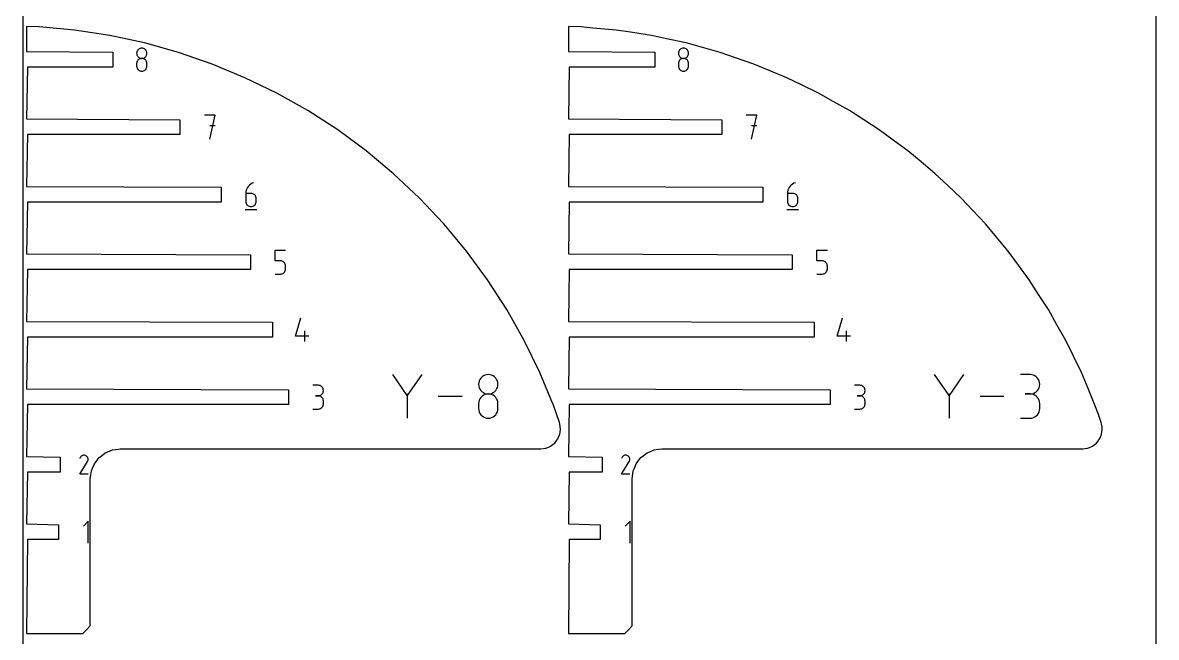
# Model space of a CAD drawing. Extents: x 0 to 457, y 0 to 812.
# Drawn here: x 0 to 457, y 247.9 to 495.8 of the extents above; entities that cross this region are included whole.
import ezdxf

# ---------------------------------------------------------------- set-up
doc = ezdxf.new("R2010")
doc.units = 0

msp = doc.modelspace()

# ---------------------------------------------------------------- linework, layer by layer
at = {"layer": 'annotation', "color": 1}
for p, q in [((46.235205, 484.486612), (46.082344, 484.165603)), ((46.439038, 484.77444), (46.235205, 484.486612)), ((46.687975, 485.023181), (46.439038, 484.77444)), ((46.976148, 485.226929), (46.687975, 485.023181)), ((47.297688, 485.379775), (46.976148, 485.226929)), ((47.646728, 485.475815), (47.297688, 485.379775)), ((48.017398, 485.509141), (47.646728, 485.475815)), ((48.388068, 485.475815), (48.017398, 485.509141)), ((48.017398, 485.509141), (48.017398, 485.509141)), ((48.737108, 485.379775), (48.388068, 485.475815)), ((49.058648, 485.226929), (48.737108, 485.379775)), ((49.346821, 485.023181), (49.058648, 485.226929)), ((49.595758, 484.77444), (49.346821, 485.023181)), ((49.799591, 484.486612), (49.595758, 484.77444)), ((49.952452, 484.165603), (49.799591, 484.486612)), ((264.622215, 484.485753), (264.469391, 484.16482)), ((264.826, 484.773513), (264.622215, 484.485753)), ((265.074878, 485.022195), (264.826, 484.773513)), ((265.362982, 485.225894), (265.074878, 485.022195)), ((265.684446, 485.378704), (265.362982, 485.225894)), ((266.033402, 485.474721), (265.684446, 485.378704)), ((266.403985, 485.508039), (266.033402, 485.474721)), ((266.774567, 485.474721), (266.403985, 485.508039)), ((266.403985, 485.508039), (266.403985, 485.508039)), ((267.123523, 485.378704), (266.774567, 485.474721)), ((267.444987, 485.225894), (267.123523, 485.378704)), ((267.733092, 485.022195), (267.444987, 485.225894)), ((267.98197, 484.773513), (267.733092, 485.022195)), ((268.185754, 484.485753), (267.98197, 484.773513)), ((268.338579, 484.16482), (268.185754, 484.485753)), ((45.986325, 483.817321), (45.953014, 483.447672)), ((45.953014, 483.447672), (45.953014, 483.447672)), ((45.953014, 483.447672), (45.986344, 483.076288)), ((46.082344, 484.165603), (45.986325, 483.817321)), ((46.082344, 480.034366), (45.986325, 479.684868)), ((45.986344, 483.076288), (46.082412, 482.726654)), ((46.235205, 480.356289), (46.082344, 480.034366)), ((46.082412, 482.726654), (46.235335, 482.40463)), ((46.439038, 480.644772), (46.235205, 480.356289)), ((46.235335, 482.40463), (46.43923, 482.116074)), ((46.687975, 480.893952), (46.439038, 480.644772)), ((46.43923, 482.116074), (46.688215, 481.866845)), ((46.976148, 481.097966), (46.687975, 480.893952)), ((46.688215, 481.866845), (46.976407, 481.662801)), ((47.297688, 481.25095), (46.976148, 481.097966)), ((46.976407, 481.662801), (47.297924, 481.509802)), ((47.646728, 481.34704), (47.297688, 481.25095)), ((47.297924, 481.509802), (47.646881, 481.413707)), ((48.017398, 481.380373), (47.646728, 481.34704)), ((47.646881, 481.413707), (48.017398, 481.380373)), ((48.017398, 481.380373), (48.387915, 481.413707)), ((48.388068, 481.347059), (48.017398, 481.380373)), ((48.017398, 481.380373), (48.017398, 481.380373)), ((48.017398, 481.380373), (48.017398, 481.380373)), ((48.387915, 481.413707), (48.736873, 481.509802)), ((48.737108, 481.251017), (48.388068, 481.347059)), ((48.736873, 481.509802), (49.058389, 481.662801)), ((49.058648, 481.098095), (48.737108, 481.251017)), ((49.058389, 481.662801), (49.346581, 481.866845)), ((49.346821, 480.894144), (49.058648, 481.098095)), ((49.346581, 481.866845), (49.595566, 482.116074)), ((49.595758, 480.645012), (49.346821, 480.894144)), ((49.595566, 482.116074), (49.799462, 482.40463)), ((49.799591, 480.356548), (49.595758, 480.645012)), ((49.799462, 482.40463), (49.952385, 482.726654)), ((49.952452, 480.034601), (49.799591, 480.356548)), ((49.952385, 482.726654), (50.048452, 483.076288)), ((50.048472, 483.817321), (49.952452, 484.165603)), ((50.048472, 479.685021), (49.952452, 480.034601)), ((50.048452, 483.076288), (50.081782, 483.447672)), ((50.081782, 483.447672), (50.048472, 483.817321)), ((50.081782, 483.447672), (50.081782, 483.447672)), ((264.373394, 483.816621), (264.340091, 483.44706)), ((264.340091, 483.44706), (264.340091, 483.44706)), ((264.340091, 483.44706), (264.373413, 483.075764)), ((264.469391, 484.16482), (264.373394, 483.816621)), ((264.469391, 480.034565), (264.373394, 479.685149)), ((264.373413, 483.075764), (264.469458, 482.726213)), ((264.622215, 480.356411), (264.469391, 480.034565)), ((264.469458, 482.726213), (264.622344, 482.404265)), ((264.826, 480.644826), (264.622215, 480.356411)), ((264.622344, 482.404265), (264.826191, 482.115778)), ((265.074878, 480.893947), (264.826, 480.644826)), ((264.826191, 482.115778), (265.075117, 481.866608)), ((265.362982, 481.097912), (265.074878, 480.893947)), ((265.075117, 481.866608), (265.363241, 481.662613)), ((265.684446, 481.250859), (265.362982, 481.097912)), ((265.363241, 481.662613), (265.684681, 481.509651)), ((266.033402, 481.346927), (265.684446, 481.250859)), ((265.684681, 481.509651), (266.033556, 481.413578)), ((266.403985, 481.380252), (266.033402, 481.346927)), ((266.033556, 481.413578), (266.403985, 481.380252)), ((266.403985, 481.380252), (266.774413, 481.413578)), ((266.774567, 481.346946), (266.403985, 481.380252)), ((266.403985, 481.380252), (266.403985, 481.380252)), ((266.403985, 481.380252), (266.403985, 481.380252)), ((266.774413, 481.413578), (267.123288, 481.509651)), ((267.123523, 481.250927), (266.774567, 481.346946)), ((267.123288, 481.509651), (267.444728, 481.662613)), ((267.444987, 481.098042), (267.123523, 481.250927)), ((267.444728, 481.662613), (267.732852, 481.866608)), ((267.733092, 480.894139), (267.444987, 481.098042)), ((267.732852, 481.866608), (267.981778, 482.115778)), ((267.98197, 480.645066), (267.733092, 480.894139)), ((267.981778, 482.115778), (268.185625, 482.404265)), ((268.185754, 480.35667), (267.98197, 480.645066)), ((268.185625, 482.404265), (268.338512, 482.726213)), ((268.338579, 480.0348), (268.185754, 480.35667)), ((268.338512, 482.726213), (268.434556, 483.075764)), ((268.434576, 483.816621), (268.338579, 484.16482)), ((268.434576, 479.685303), (268.338579, 480.0348)), ((268.434556, 483.075764), (268.467878, 483.44706)), ((268.467878, 483.44706), (268.434576, 483.816621)), ((268.467878, 483.44706), (268.467878, 483.44706)), ((45.986325, 479.684868), (45.953014, 479.313657)), ((45.953014, 479.313657), (45.953014, 478.285254)), ((45.953014, 478.285254), (45.953014, 478.285254)), ((45.953014, 478.285254), (45.986344, 477.91407)), ((45.986344, 477.91407), (46.082412, 477.564972)), ((46.082412, 477.564972), (46.235335, 477.243723)), ((46.235335, 477.243723), (46.43923, 476.956087)), ((46.43923, 476.956087), (46.688215, 476.707826)), ((46.688215, 476.707826), (46.976407, 476.504702)), ((46.976407, 476.504702), (47.297924, 476.352479)), ((47.297924, 476.352479), (47.646881, 476.256919)), ((47.646881, 476.256919), (48.017398, 476.223785)), ((48.017398, 476.223785), (48.387915, 476.256919)), ((48.017398, 476.223785), (48.017398, 476.223785)), ((48.387915, 476.256919), (48.736873, 476.352479)), ((48.736873, 476.352479), (49.058389, 476.504702)), ((49.058389, 476.504702), (49.346581, 476.707826)), ((49.346581, 476.707826), (49.595566, 476.956087)), ((49.595566, 476.956087), (49.799462, 477.243723)), ((49.799462, 477.243723), (49.952385, 477.564972)), ((49.952385, 477.564972), (50.048452, 477.91407)), ((50.048452, 477.91407), (50.081782, 478.285254)), ((50.081782, 479.313657), (50.048472, 479.685021)), ((50.081782, 478.285254), (50.081782, 479.313657)), ((50.081782, 479.313657), (50.081782, 479.313657)), ((264.373394, 479.685149), (264.340091, 479.314027)), ((264.340091, 479.314027), (264.340091, 478.285868)), ((264.340091, 478.285868), (264.340091, 478.285868)), ((264.340091, 478.285868), (264.373413, 477.914772)), ((264.373413, 477.914772), (264.469458, 477.565757)), ((264.469458, 477.565757), (264.622344, 477.244585)), ((264.622344, 477.244585), (264.826191, 476.957017)), ((264.826191, 476.957017), (265.075117, 476.708815)), ((265.075117, 476.708815), (265.363241, 476.505739)), ((265.363241, 476.505739), (265.684681, 476.353552)), ((265.684681, 476.353552), (266.033556, 476.258015)), ((266.033556, 476.258015), (266.403985, 476.224889)), ((266.403985, 476.224889), (266.774413, 476.258015)), ((266.403985, 476.224889), (266.403985, 476.224889)), ((266.774413, 476.258015), (267.123288, 476.353552)), ((267.123288, 476.353552), (267.444728, 476.505739)), ((267.444728, 476.505739), (267.732852, 476.708815)), ((267.732852, 476.708815), (267.981778, 476.957017)), ((267.981778, 476.957017), (268.185625, 477.244585)), ((268.185625, 477.244585), (268.338512, 477.565757)), ((268.338512, 477.565757), (268.434556, 477.914772)), ((268.434556, 477.914772), (268.467878, 478.285868)), ((268.467878, 479.314027), (268.434576, 479.685303)), ((268.467878, 478.285868), (268.467878, 479.314027)), ((268.467878, 479.314027), (268.467878, 479.314027)), ((77.553915, 458.450072), (73.284907, 458.450072)), ((75.419712, 448.850072), (77.553915, 458.450072)), ((295.93117, 458.450071), (291.662163, 458.450071)), ((293.796968, 448.850071), (295.93117, 458.450071)), ((77.553915, 454.175043), (75.419712, 454.175043)), ((295.93117, 454.175043), (293.796968, 454.175043)), ((90.991883, 429.865603), (90.616907, 429.364834)), ((91.434421, 430.310019), (90.991883, 429.865603)), ((91.938768, 430.690352), (91.434421, 430.310019)), ((92.49917, 430.998873), (91.938768, 430.690352)), ((93.109876, 431.22785), (92.49917, 430.998873)), ((93.109876, 431.22785), (93.109876, 431.22785)), ((309.3617, 429.865603), (308.986723, 429.364834)), ((309.804238, 430.310019), (309.3617, 429.865603)), ((310.308584, 430.690352), (309.804238, 430.310019)), ((310.868987, 430.998872), (310.308584, 430.690352)), ((311.479692, 431.22785), (310.868987, 430.998872)), ((311.479692, 431.22785), (311.479692, 431.22785)), ((89.954872, 427.601706), (89.907668, 426.952822)), ((89.907668, 426.952822), (89.907668, 423.762053)), ((92.039463, 426.952822), (89.907668, 426.952822)), ((90.092648, 428.225156), (89.954872, 427.601706)), ((90.315244, 428.815442), (90.092648, 428.225156)), ((90.616907, 429.364834), (90.315244, 428.815442)), ((92.422872, 426.918606), (92.039463, 426.952822)), ((92.783646, 426.819926), (92.422872, 426.918606)), ((93.115785, 426.662732), (92.783646, 426.819926)), ((93.413288, 426.452975), (93.115785, 426.662732)), ((93.670156, 426.196607), (93.413288, 426.452975)), ((93.880387, 425.899578), (93.670156, 426.196607)), ((94.037982, 425.56784), (93.880387, 425.899578)), ((94.136939, 425.207343), (94.037982, 425.56784)), ((94.171258, 424.824037), (94.136939, 425.207343)), ((308.324689, 427.601706), (308.277485, 426.952822)), ((308.277485, 426.952822), (308.277485, 423.762053)), ((310.40928, 426.952822), (308.277485, 426.952822)), ((308.462465, 428.225155), (308.324689, 427.601706)), ((308.68506, 428.815441), (308.462465, 428.225155)), ((308.986723, 429.364834), (308.68506, 428.815441)), ((310.792688, 426.918606), (310.40928, 426.952822)), ((311.153462, 426.819925), (310.792688, 426.918606)), ((311.485601, 426.662732), (311.153462, 426.819925)), ((311.783105, 426.452975), (311.485601, 426.662732)), ((312.039973, 426.196607), (311.783105, 426.452975)), ((312.250204, 425.899578), (312.039973, 426.196607)), ((312.407798, 425.56784), (312.250204, 425.899578)), ((312.506755, 425.207342), (312.407798, 425.56784)), ((312.541075, 424.824037), (312.506755, 425.207342)), ((89.907668, 423.762053), (89.907668, 423.762053)), ((89.907668, 423.762053), (89.942087, 423.378562)), ((89.942087, 423.378562), (90.041291, 423.017567)), ((90.041291, 423.017567), (90.199208, 422.685107)), ((90.199208, 422.685107), (90.409761, 422.387224)), ((90.409761, 422.387224), (90.666877, 422.129956)), ((90.666877, 422.129956), (90.96448, 421.919345)), ((90.96448, 421.919345), (91.296495, 421.76143)), ((91.296495, 421.76143), (91.656848, 421.662252)), ((91.656848, 421.662252), (92.039463, 421.62785)), ((92.039463, 421.62785), (92.422872, 421.662252)), ((92.039463, 421.62785), (92.039463, 421.62785)), ((92.422872, 421.662252), (92.783646, 421.76143)), ((92.783646, 421.76143), (93.115785, 421.919345)), ((93.115785, 421.919345), (93.413288, 422.129956)), ((93.413288, 422.129956), (93.670156, 422.387224)), ((93.670156, 422.387224), (93.880387, 422.685107)), ((93.880387, 422.685107), (94.037982, 423.017567)), ((94.037982, 423.017567), (94.136939, 423.378562)), ((94.136939, 423.378562), (94.171258, 423.762053)), ((94.171258, 423.762053), (94.171258, 424.824037)), ((94.171258, 424.824037), (94.171258, 424.824037)), ((308.277485, 423.762053), (308.277485, 423.762053)), ((308.277485, 423.762053), (308.311903, 423.378562)), ((308.311903, 423.378562), (308.411108, 423.017567)), ((308.411108, 423.017567), (308.569024, 422.685107)), ((308.569024, 422.685107), (308.779578, 422.387224)), ((308.779578, 422.387224), (309.036693, 422.129956)), ((309.036693, 422.129956), (309.334296, 421.919345)), ((309.334296, 421.919345), (309.666311, 421.76143)), ((309.666311, 421.76143), (310.026664, 421.662252)), ((310.026664, 421.662252), (310.40928, 421.62785)), ((310.40928, 421.62785), (310.792688, 421.662252)), ((310.40928, 421.62785), (310.40928, 421.62785)), ((310.792688, 421.662252), (311.153462, 421.76143)), ((311.153462, 421.76143), (311.485601, 421.919345)), ((311.485601, 421.919345), (311.783105, 422.129956)), ((311.783105, 422.129956), (312.039973, 422.387224)), ((312.039973, 422.387224), (312.250204, 422.685107)), ((312.250204, 422.685107), (312.407798, 423.017567)), ((312.407798, 423.017567), (312.506755, 423.378562)), ((312.506755, 423.378562), (312.541075, 423.762053)), ((312.541075, 423.762053), (312.541075, 424.824037)), ((312.541075, 424.824037), (312.541075, 424.824037)), ((89.640667, 420.42785), (94.440667, 420.42785)), ((308.010484, 420.42785), (312.810484, 420.42785)), ((101.752781, 399.730601), (101.752781, 404.005629)), ((101.752781, 404.005629), (106.016371, 404.005629)), ((320.117294, 399.7306), (320.117294, 404.005629)), ((320.117294, 404.005629), (324.380883, 404.005629)), ((103.884576, 399.730601), (101.752781, 399.730601)), ((104.26735, 399.696385), (103.884576, 399.730601)), ((104.627787, 399.597704), (104.26735, 399.696385)), ((104.959827, 399.440511), (104.627787, 399.597704)), ((105.25741, 399.230754), (104.959827, 399.440511)), ((105.514476, 398.974386), (105.25741, 399.230754)), ((105.724965, 398.677357), (105.514476, 398.974386)), ((105.882817, 398.345619), (105.724965, 398.677357)), ((105.981972, 397.985121), (105.882817, 398.345619)), ((106.016371, 397.601816), (105.981972, 397.985121)), ((106.016371, 396.539832), (106.016371, 397.601816)), ((106.016371, 397.601816), (106.016371, 397.601816)), ((322.249088, 399.7306), (320.117294, 399.7306)), ((322.631863, 399.696385), (322.249088, 399.7306)), ((322.9923, 399.597704), (322.631863, 399.696385)), ((323.32434, 399.44051), (322.9923, 399.597704)), ((323.621923, 399.230754), (323.32434, 399.44051)), ((323.878989, 398.974386), (323.621923, 399.230754)), ((324.089478, 398.677357), (323.878989, 398.974386)), ((324.24733, 398.345618), (324.089478, 398.677357)), ((324.346485, 397.985121), (324.24733, 398.345618)), ((324.380883, 397.601816), (324.346485, 397.985121)), ((324.380883, 396.539832), (324.380883, 397.601816)), ((324.380883, 397.601816), (324.380883, 397.601816)), ((101.752781, 394.405629), (103.884576, 394.405629)), ((103.884576, 394.405629), (104.267191, 394.440031)), ((103.884576, 394.405629), (103.884576, 394.405629)), ((104.267191, 394.440031), (104.627544, 394.539209)), ((104.627544, 394.539209), (104.959559, 394.697124)), ((104.959559, 394.697124), (105.257162, 394.907735)), ((105.257162, 394.907735), (105.514278, 395.165002)), ((105.514278, 395.165002), (105.724831, 395.462886)), ((105.724831, 395.462886), (105.882748, 395.795346)), ((105.882748, 395.795346), (105.981952, 396.156341)), ((105.981952, 396.156341), (106.016371, 396.539832)), ((320.117294, 394.405629), (322.249088, 394.405629)), ((322.249088, 394.405629), (322.631704, 394.44003)), ((322.249088, 394.405629), (322.249088, 394.405629)), ((322.631704, 394.44003), (322.992057, 394.539209)), ((322.992057, 394.539209), (323.324072, 394.697124)), ((323.324072, 394.697124), (323.621675, 394.907735)), ((323.621675, 394.907735), (323.87879, 395.165002)), ((323.87879, 395.165002), (324.089344, 395.462886)), ((324.089344, 395.462886), (324.24726, 395.795345)), ((324.24726, 395.795345), (324.346465, 396.156341)), ((324.346465, 396.156341), (324.380883, 396.539832)), ((110.001432, 369.31761), (112.130216, 376.783408)), ((328.36201, 369.31761), (330.490795, 376.783407)), ((113.734029, 367.183408), (113.734029, 371.446997)), ((332.094608, 367.183407), (332.094608, 371.446997)), ((115.331822, 369.31761), (110.001432, 369.31761)), ((333.6924, 369.31761), (328.36201, 369.31761)), ((155.048814, 345.385969), (149.17087, 353.886279)), ((160.925654, 353.886279), (155.048814, 345.385969)), ((184.312596, 351.925941), (184.022844, 351.317459)), ((184.698968, 352.471528), (184.312596, 351.925941)), ((185.170836, 352.943025), (184.698968, 352.471528)), ((185.717077, 353.329234), (185.170836, 352.943025)), ((186.326567, 353.618961), (185.717077, 353.329234)), ((186.988182, 353.801007), (186.326567, 353.618961)), ((187.690799, 353.864177), (186.988182, 353.801007)), ((188.393415, 353.801007), (187.690799, 353.864177)), ((187.690799, 353.864177), (187.690799, 353.864177)), ((189.055031, 353.618961), (188.393415, 353.801007)), ((189.66452, 353.329234), (189.055031, 353.618961)), ((190.210761, 352.943025), (189.66452, 353.329234)), ((190.682629, 352.471528), (190.210761, 352.943025)), ((191.069001, 351.925941), (190.682629, 352.471528)), ((191.358753, 351.317459), (191.069001, 351.925941)), ((373.455784, 345.38592), (367.577843, 353.886225)), ((379.33262, 353.886225), (373.455784, 345.38592)), ((406.097752, 353.865229), (402.18465, 353.865229)), ((406.801532, 353.802059), (406.097752, 353.865229)), ((407.463766, 353.620012), (406.801532, 353.802059)), ((408.073437, 353.330286), (407.463766, 353.620012)), ((408.619532, 352.944077), (408.073437, 353.330286)), ((409.091036, 352.472581), (408.619532, 352.944077)), ((409.476934, 351.926994), (409.091036, 352.472581)), ((409.766213, 351.318512), (409.476934, 351.926994)), ((119.098909, 349.550049), (116.967114, 349.550049)), ((119.482318, 349.515635), (119.098909, 349.550049)), ((119.843092, 349.416459), (119.482318, 349.515635)), ((120.175231, 349.258621), (119.843092, 349.416459)), ((120.472734, 349.04822), (120.175231, 349.258621)), ((120.729602, 348.791356), (120.472734, 349.04822)), ((120.939834, 348.494129), (120.729602, 348.791356)), ((121.097428, 348.162639), (120.939834, 348.494129)), ((121.196385, 347.802984), (121.097428, 348.162639)), ((121.230704, 347.421264), (121.196385, 347.802984)), ((121.196385, 347.037752), (121.230704, 347.421264)), ((121.230704, 347.421264), (121.230704, 347.421264)), ((183.840836, 350.65728), (183.777695, 349.956599)), ((183.777695, 349.956599), (183.777695, 349.956599)), ((183.777695, 349.956599), (183.840872, 349.252628)), ((184.022844, 351.317459), (183.840836, 350.65728)), ((183.840872, 349.252628), (184.022972, 348.589887)), ((184.022972, 348.589887), (184.312842, 347.97948)), ((184.312842, 347.97948), (184.699332, 347.432513)), ((184.699332, 347.432513), (185.171291, 346.960092)), ((190.210306, 346.960092), (190.682265, 347.432513)), ((190.682265, 347.432513), (191.068755, 347.97948)), ((191.068755, 347.97948), (191.358625, 348.589887)), ((191.358625, 348.589887), (191.540725, 349.252628)), ((191.540761, 350.65728), (191.358753, 351.317459)), ((191.540725, 349.252628), (191.603903, 349.956599)), ((191.603903, 349.956599), (191.540761, 350.65728)), ((191.603903, 349.956599), (191.603903, 349.956599)), ((337.456611, 349.550048), (335.324816, 349.550048)), ((337.84002, 349.515634), (337.456611, 349.550048)), ((338.200794, 349.416458), (337.84002, 349.515634)), ((338.532933, 349.25862), (338.200794, 349.416458)), ((338.830436, 349.04822), (338.532933, 349.25862)), ((339.087304, 348.791356), (338.830436, 349.04822)), ((339.297536, 348.494129), (339.087304, 348.791356)), ((339.45513, 348.162638), (339.297536, 348.494129)), ((339.554087, 347.802983), (339.45513, 348.162638)), ((339.588406, 347.421264), (339.554087, 347.802983)), ((339.554087, 347.037752), (339.588406, 347.421264)), ((339.588406, 347.421264), (339.588406, 347.421264)), ((408.619532, 346.961147), (409.091036, 347.433568)), ((409.091036, 347.433568), (409.476934, 347.980534)), ((409.476934, 347.980534), (409.766213, 348.590941)), ((409.947858, 350.658333), (409.766213, 351.318512)), ((409.766213, 348.590941), (409.947858, 349.253682)), ((410.010853, 349.957652), (409.947858, 350.658333)), ((409.947858, 349.253682), (410.010853, 349.957652)), ((410.010853, 349.957652), (410.010853, 349.957652)), ((119.098909, 345.286459), (118.031507, 345.286459)), ((118.031507, 345.286459), (119.098909, 345.286459)), ((119.098909, 345.286459), (119.482318, 345.320881)), ((119.482318, 345.252045), (119.098909, 345.286459)), ((119.098909, 345.286459), (119.098909, 345.286459)), ((119.482318, 345.320881), (119.843092, 345.420115)), ((119.843092, 345.152869), (119.482318, 345.252045)), ((119.843092, 345.420115), (120.175231, 345.57811)), ((120.175231, 344.995031), (119.843092, 345.152869)), ((120.175231, 345.57811), (120.472734, 345.788816)), ((120.472734, 344.78463), (120.175231, 344.995031)), ((120.472734, 345.788816), (120.729602, 346.046184)), ((120.729602, 344.527767), (120.472734, 344.78463)), ((120.729602, 346.046184), (120.939834, 346.344162)), ((120.939834, 344.23054), (120.729602, 344.527767)), ((120.939834, 346.344162), (121.097428, 346.676702)), ((121.097428, 343.899049), (120.939834, 344.23054)), ((121.097428, 346.676702), (121.196385, 347.037752)), ((121.196385, 343.539394), (121.097428, 343.899049)), ((121.230704, 343.157674), (121.196385, 343.539394)), ((121.230704, 342.090272), (121.230704, 343.157674)), ((121.230704, 343.157674), (121.230704, 343.157674)), ((155.048814, 346.070017), (155.048814, 336.263497)), ((177.171224, 345.074888), (167.535992, 345.074888)), ((183.840836, 342.824087), (183.777695, 342.120445)), ((184.022844, 343.486572), (183.840836, 342.824087)), ((184.312596, 344.096786), (184.022844, 343.486572)), ((184.698968, 344.643615), (184.312596, 344.096786)), ((185.170836, 345.115944), (184.698968, 344.643615)), ((185.717077, 345.502658), (185.170836, 345.115944)), ((185.171291, 346.960092), (185.717568, 346.573321)), ((186.326567, 345.792643), (185.717077, 345.502658)), ((185.717568, 346.573321), (186.327012, 346.283307)), ((186.988182, 345.974785), (186.326567, 345.792643)), ((186.327012, 346.283307), (186.988473, 346.101155)), ((187.690799, 346.037969), (186.988182, 345.974785)), ((186.988473, 346.101155), (187.690799, 346.037969)), ((187.690799, 346.037969), (188.393124, 346.101155)), ((188.393415, 345.974822), (187.690799, 346.037969)), ((187.690799, 346.037969), (187.690799, 346.037969)), ((187.690799, 346.037969), (187.690799, 346.037969)), ((188.393124, 346.101155), (189.054585, 346.283307)), ((189.055031, 345.792771), (188.393415, 345.974822)), ((189.054585, 346.283307), (189.664029, 346.573321)), ((189.66452, 345.502904), (189.055031, 345.792771)), ((189.664029, 346.573321), (190.210306, 346.960092)), ((190.210761, 345.116308), (189.66452, 345.502904)), ((190.682629, 344.64407), (190.210761, 345.116308)), ((191.069001, 344.097277), (190.682629, 344.64407)), ((191.358753, 343.487017), (191.069001, 344.097277)), ((191.540761, 342.824378), (191.358753, 343.487017)), ((191.603903, 342.120445), (191.540761, 342.824378)), ((337.456611, 345.286459), (336.389209, 345.286459)), ((336.389209, 345.286459), (337.456611, 345.286459)), ((337.456611, 345.286459), (337.84002, 345.320881)), ((337.84002, 345.252045), (337.456611, 345.286459)), ((337.456611, 345.286459), (337.456611, 345.286459)), ((337.84002, 345.320881), (338.200794, 345.420115)), ((338.200794, 345.152869), (337.84002, 345.252045)), ((338.200794, 345.420115), (338.532933, 345.57811)), ((338.532933, 344.995031), (338.200794, 345.152869)), ((338.532933, 345.57811), (338.830436, 345.788816)), ((338.830436, 344.78463), (338.532933, 344.995031)), ((338.830436, 345.788816), (339.087304, 346.046183)), ((339.087304, 344.527766), (338.830436, 344.78463)), ((339.087304, 346.046183), (339.297536, 346.344162)), ((339.297536, 344.230539), (339.087304, 344.527766)), ((339.297536, 346.344162), (339.45513, 346.676701)), ((339.45513, 343.899049), (339.297536, 344.230539)), ((339.45513, 346.676701), (339.554087, 347.037752)), ((339.554087, 343.539394), (339.45513, 343.899049)), ((339.588406, 343.157674), (339.554087, 343.539394)), ((339.588406, 342.090272), (339.588406, 343.157674)), ((339.588406, 343.157674), (339.588406, 343.157674)), ((373.455784, 346.069967), (373.455784, 336.263453)), ((395.578182, 345.074839), (385.942956, 345.074839)), ((406.097752, 346.039025), (404.138438, 346.039025)), ((404.138438, 346.039025), (406.097752, 346.039025)), ((406.097752, 346.039025), (406.801532, 346.10221)), ((406.801532, 345.975855), (406.097752, 346.039025)), ((406.097752, 346.039025), (406.097752, 346.039025)), ((406.801532, 346.10221), (407.463766, 346.284363)), ((407.463766, 345.793808), (406.801532, 345.975855)), ((407.463766, 346.284363), (408.073437, 346.574377)), ((408.073437, 345.504082), (407.463766, 345.793808)), ((408.073437, 346.574377), (408.619532, 346.961147)), ((408.619532, 345.117873), (408.073437, 345.504082)), ((409.091036, 344.646377), (408.619532, 345.117873)), ((409.476934, 344.10079), (409.091036, 344.646377)), ((409.766213, 343.492308), (409.476934, 344.10079)), ((409.947858, 342.832129), (409.766213, 343.492308)), ((410.010853, 342.131448), (409.947858, 342.832129)), ((116.967114, 339.961487), (119.098909, 339.961487)), ((119.098909, 339.961487), (119.482318, 339.995881)), ((119.098909, 339.961487), (119.098909, 339.961487)), ((119.482318, 339.995881), (119.843092, 340.095008)), ((119.843092, 340.095008), (120.175231, 340.252781)), ((120.175231, 340.252781), (120.472734, 340.463118)), ((120.472734, 340.463118), (120.729602, 340.719932)), ((120.729602, 340.719932), (120.939834, 341.017139)), ((120.939834, 341.017139), (121.097428, 341.348654)), ((121.097428, 341.348654), (121.196385, 341.708394)), ((121.196385, 341.708394), (121.230704, 342.090272)), ((183.777695, 342.120445), (183.777695, 340.171076)), ((183.777695, 340.171076), (183.777695, 340.171076)), ((183.777695, 340.171076), (183.840872, 339.467484)), ((183.840872, 339.467484), (184.022972, 338.805758)), ((184.022972, 338.805758), (184.312842, 338.196822)), ((184.312842, 338.196822), (184.699332, 337.651599)), ((190.682265, 337.651599), (191.068755, 338.196822)), ((191.068755, 338.196822), (191.358625, 338.805758)), ((191.358625, 338.805758), (191.540725, 339.467484)), ((191.540725, 339.467484), (191.603903, 340.171076)), ((191.603903, 340.171076), (191.603903, 342.120445)), ((191.603903, 342.120445), (191.603903, 342.120445)), ((335.324816, 339.961487), (337.456611, 339.961487)), ((337.456611, 339.961487), (337.84002, 339.995881)), ((337.456611, 339.961487), (337.456611, 339.961487)), ((337.84002, 339.995881), (338.200794, 340.095008)), ((338.200794, 340.095008), (338.532933, 340.252781)), ((338.532933, 340.252781), (338.830436, 340.463117)), ((338.830436, 340.463117), (339.087304, 340.719931)), ((339.087304, 340.719931), (339.297536, 341.017139)), ((339.297536, 341.017139), (339.45513, 341.348654)), ((339.45513, 341.348654), (339.554087, 341.708393)), ((339.554087, 341.708393), (339.588406, 342.090272)), ((409.091036, 337.656751), (409.476934, 338.202302)), ((409.476934, 338.202302), (409.766213, 338.810829)), ((409.766213, 338.810829), (409.947858, 339.471163)), ((409.947858, 339.471163), (410.010853, 340.172135)), ((410.010853, 340.172135), (410.010853, 342.131448)), ((410.010853, 342.131448), (410.010853, 342.131448)), ((184.699332, 337.651599), (185.171291, 337.181012)), ((185.171291, 337.181012), (185.717568, 336.795984)), ((185.717568, 336.795984), (186.327012, 336.507441)), ((186.327012, 336.507441), (186.988473, 336.326304)), ((186.988473, 336.326304), (187.690799, 336.263497)), ((187.690799, 336.263497), (188.393124, 336.326304)), ((187.690799, 336.263497), (187.690799, 336.263497)), ((188.393124, 336.326304), (189.054585, 336.507441)), ((189.054585, 336.507441), (189.664029, 336.795984)), ((189.664029, 336.795984), (190.210306, 337.181012)), ((190.210306, 337.181012), (190.682265, 337.651599)), ((402.18465, 336.264558), (406.097752, 336.264558)), ((406.097752, 336.264558), (406.801532, 336.327692)), ((406.097752, 336.264558), (406.097752, 336.264558)), ((406.801532, 336.327692), (407.463766, 336.509647)), ((407.463766, 336.509647), (408.073437, 336.799255)), ((408.073437, 336.799255), (408.619532, 337.185346)), ((408.619532, 337.185346), (409.091036, 337.656751)), ((23.213262, 320.497495), (22.991367, 320.07184)), ((23.389353, 320.747195), (23.213262, 320.497495)), ((23.600623, 320.955637), (23.389353, 320.747195)), ((23.840646, 321.12115), (23.600623, 320.955637)), ((24.102997, 321.242067), (23.840646, 321.12115)), ((24.38125, 321.316718), (24.102997, 321.242067)), ((24.668981, 321.343433), (24.38125, 321.316718)), ((24.959763, 321.320545), (24.668981, 321.343433)), ((25.247172, 321.246382), (24.959763, 321.320545)), ((25.524781, 321.119277), (25.247172, 321.246382)), ((25.773073, 320.942966), (25.524781, 321.119277)), ((25.524781, 321.119277), (25.524781, 321.119277)), ((25.980672, 320.731393), (25.773073, 320.942966)), ((26.145732, 320.491044), (25.980672, 320.731393)), ((26.266407, 320.228403), (26.145732, 320.491044)), ((26.340852, 319.949953), (26.266407, 320.228403)), ((26.36722, 319.662179), (26.340852, 319.949953)), ((241.63211, 320.501853), (241.409889, 320.075571)), ((241.808461, 320.751921), (241.63211, 320.501853)), ((242.020042, 320.96067), (241.808461, 320.751921)), ((242.260418, 321.126427), (242.020042, 320.96067)), ((242.523156, 321.247522), (242.260418, 321.126427)), ((242.801819, 321.322283), (242.523156, 321.247522)), ((243.089974, 321.349038), (242.801819, 321.322283)), ((243.381185, 321.326115), (243.089974, 321.349038)), ((243.669016, 321.251844), (243.381185, 321.326115)), ((243.947035, 321.124551), (243.669016, 321.251844)), ((244.195692, 320.94798), (243.947035, 321.124551)), ((243.947035, 321.124551), (243.947035, 321.124551)), ((244.403597, 320.736096), (244.195692, 320.94798)), ((244.5689, 320.495393), (244.403597, 320.736096)), ((244.689754, 320.232364), (244.5689, 320.495393)), ((244.764308, 319.953504), (244.689754, 320.232364)), ((244.790715, 319.665307), (244.764308, 319.953504)), ((22.986595, 313.734249), (26.109342, 318.76147)), ((26.109342, 318.76147), (26.113075, 318.766089)), ((26.109342, 318.76147), (26.109342, 318.76147)), ((26.113075, 318.766089), (26.116655, 318.770748)), ((26.116655, 318.770748), (26.120105, 318.775485)), ((26.120105, 318.775485), (26.123449, 318.78034)), ((26.123449, 318.78034), (26.126711, 318.785352)), ((26.126711, 318.785352), (26.129914, 318.790561)), ((26.129914, 318.790561), (26.133081, 318.796005)), ((26.133081, 318.796005), (26.136237, 318.801724)), ((26.136237, 318.801724), (26.139405, 318.807757)), ((26.139405, 318.807757), (26.268342, 319.084597)), ((26.139405, 318.807757), (26.139405, 318.807757)), ((26.268342, 319.084597), (26.343665, 319.371566)), ((26.343665, 319.371566), (26.36722, 319.662179)), ((241.40511, 313.728643), (244.532457, 318.76327)), ((244.532457, 318.76327), (244.536195, 318.767897)), ((244.532457, 318.76327), (244.532457, 318.76327)), ((244.536195, 318.767897), (244.53978, 318.772562)), ((244.53978, 318.772562), (244.543236, 318.777306)), ((244.543236, 318.777306), (244.546585, 318.782169)), ((244.546585, 318.782169), (244.549852, 318.787188)), ((244.549852, 318.787188), (244.553059, 318.792404)), ((244.553059, 318.792404), (244.556231, 318.797856)), ((244.556231, 318.797856), (244.559392, 318.803584)), ((244.559392, 318.803584), (244.562564, 318.809626)), ((244.562564, 318.809626), (244.691691, 319.086874)), ((244.562564, 318.809626), (244.562564, 318.809626)), ((244.691691, 319.086874), (244.767125, 319.374265)), ((244.767125, 319.374265), (244.790715, 319.665307)), ((26.366071, 313.734249), (22.986595, 313.734249)), ((244.789564, 313.728643), (241.40511, 313.728643)), ((26.411209, 294.718961), (24.45387, 292.76107)), ((26.411209, 285.914526), (26.411209, 294.718961)), ((244.838034, 294.722478), (242.879132, 292.763023)), ((244.838034, 285.911009), (244.838034, 294.722478))]:
    msp.add_line(p, q, dxfattribs=at)
at = {"layer": 'boundary', "color": 5}
for p, q in [((6.664188, 494.051063), (1.5875, 494.204445)), ((1.5875, 494.204445), (1.5875, 484.172293)), ((20.921665, 492.755369), (6.664188, 494.051063)), ((219.994493, 494.204319), (219.994493, 484.172292)), ((225.064742, 494.051065), (219.994493, 494.204319)), ((229.820947, 493.618637), (225.064742, 494.051065)), ((239.31585, 492.755372), (229.820947, 493.618637)), ((35.074909, 490.601296), (20.921665, 492.755369)), ((49.072276, 487.596635), (35.074909, 490.601296)), ((244.984988, 491.892164), (239.31585, 492.755372)), ((253.462767, 490.6013), (244.984988, 491.892164)), ((259.473618, 489.310439), (253.462767, 490.6013)), ((267.45387, 487.596639), (259.473618, 489.310439)), ((62.862686, 483.752283), (49.072276, 487.596635)), ((273.598955, 485.882808), (267.45387, 487.596639)), ((281.238111, 483.752288), (273.598955, 485.882808)), ((1.5875, 484.172293), (36.398023, 483.872293)), ((36.398023, 483.872293), (36.398023, 477.872293)), ((76.395814, 479.082268), (62.862686, 483.752283)), ((219.994493, 484.172292), (254.78737, 483.872293)), ((254.78737, 483.872293), (254.78737, 477.872293)), ((287.409406, 481.621742), (281.238111, 483.752288)), ((294.765186, 479.082273), (287.409406, 481.621742)), ((1.8875, 477.872293), (1.5875, 456.950072)), ((36.398023, 477.872293), (1.8875, 477.872293)), ((89.622303, 473.603626), (76.395814, 479.082268)), ((220.294493, 477.872293), (219.994493, 456.950071)), ((254.78737, 477.872293), (220.294493, 477.872293)), ((300.893259, 476.542782), (294.765186, 479.082273)), ((307.985749, 473.603634), (300.893259, 476.542782)), ((102.493855, 467.336496), (89.622303, 473.603626)), ((314.019432, 470.66453), (307.985749, 473.603634)), ((114.963513, 460.30362), (102.493855, 467.336496)), ((320.851536, 467.336502), (314.019432, 470.66453)), ((326.749701, 464.008455), (320.851536, 467.336502)), ((333.315627, 460.303622), (326.749701, 464.008455)), ((126.985796, 452.530589), (114.963513, 460.30362)), ((339.043279, 456.598741), (333.315627, 460.303622)), ((1.5875, 456.950072), (63.420915, 456.650072)), ((63.420915, 456.650072), (63.420916, 450.650072)), ((138.516846, 444.045885), (126.985796, 452.530589)), ((219.994493, 456.950071), (281.798172, 456.650071)), ((281.798172, 456.650071), (281.798172, 450.650071)), ((345.332529, 452.530593), (339.043279, 456.598741)), ((350.858798, 448.462458), (345.332529, 452.530593)), ((1.8875, 450.650072), (1.5875, 429.72785)), ((63.420916, 450.650072), (1.8875, 450.650072)), ((220.294493, 450.650071), (219.994493, 429.72785)), ((281.798172, 450.650071), (220.294493, 450.650071)), ((356.858392, 444.045894), (350.858798, 448.462458)), ((149.514537, 434.880414), (138.516846, 444.045885)), ((362.155507, 439.629312), (356.858392, 444.045894)), ((367.851179, 434.880422), (362.155507, 439.629312)), ((159.938757, 425.067687), (149.514537, 434.880414)), ((372.893732, 430.131543), (367.851179, 434.880422)), ((1.5875, 429.72785), (80.040667, 429.42785)), ((219.994493, 429.72785), (298.410484, 429.42785)), ((378.270744, 425.067691), (372.893732, 430.131543)), ((80.040667, 429.42785), (80.040667, 423.42785)), ((167.096594, 417.463841), (159.938757, 425.067687)), ((298.410484, 429.42785), (298.410484, 423.42785)), ((383.035424, 420.003858), (378.270744, 425.067691)), ((1.8875, 423.42785), (1.5875, 402.505629)), ((80.040667, 423.42785), (1.8875, 423.42785)), ((220.294493, 423.42785), (219.994493, 402.505629)), ((298.410484, 423.42785), (220.294493, 423.42785)), ((169.751486, 414.643521), (167.096594, 417.463841)), ((388.079093, 414.643522), (383.035424, 420.003858)), ((171.727969, 412.271915), (169.751486, 414.643521)), ((178.91695, 403.645762), (171.727969, 412.271915)), ((392.544418, 409.283114), (388.079093, 414.643522)), ((397.240429, 403.645768), (392.544418, 409.283114)), ((1.5875, 402.505629), (91.88578, 402.205629)), ((91.88578, 402.205629), (91.88578, 396.205629)), ((187.401628, 392.11474), (178.91695, 403.645762)), ((219.994493, 402.505629), (310.250293, 402.205629)), ((310.250293, 402.205629), (310.250292, 396.205629)), ((401.386607, 398.00844), (397.240429, 403.645768)), ((405.721336, 392.114747), (401.386607, 398.00844)), ((1.8875, 396.205629), (1.5875, 375.283407)), ((91.88578, 396.205629), (1.8875, 396.205629)), ((220.294493, 396.205629), (219.994493, 375.283407)), ((310.250292, 396.205629), (220.294493, 396.205629)), ((195.17461, 380.092486), (187.401628, 392.11474)), ((409.5302, 386.221045), (405.721336, 392.114747)), ((413.490838, 380.092486), (409.5302, 386.221045)), ((202.207543, 367.622829), (195.17461, 380.092486)), ((416.945814, 373.963912), (413.490838, 380.092486)), ((1.5875, 375.283407), (100.667831, 374.983408)), ((100.667831, 374.983408), (100.667831, 368.983408)), ((219.994493, 375.283407), (319.02841, 374.983407)), ((319.02841, 374.983407), (319.028409, 368.983407)), ((420.520595, 367.622837), (416.945814, 373.963912)), ((1.8875, 368.983407), (1.5875, 348.061186)), ((100.667831, 368.983408), (1.8875, 368.983407)), ((208.47472, 354.751251), (202.207543, 367.622829)), ((220.294493, 368.983407), (219.994493, 348.061186)), ((319.028409, 368.983407), (220.294493, 368.983407)), ((423.606711, 361.28173), (420.520595, 367.622837)), ((426.784977, 354.751256), (423.606711, 361.28173)), ((213.32747, 343.03564), (208.47472, 354.751251)), ((429.488772, 348.220774), (426.784977, 354.751256)), ((1.5875, 348.061186), (107.100114, 347.761186)), ((107.100114, 347.761186), (107.100113, 341.761186)), ((219.994493, 348.061186), (325.457815, 347.761186)), ((325.457815, 347.761186), (325.457815, 341.761186)), ((432.26111, 341.52475), (429.488772, 348.220774)), ((213.953299, 341.52475), (213.32747, 343.03564)), ((1.8875, 341.761186), (1.5875, 320.838965)), ((107.100113, 341.761186), (1.8875, 341.761186)), ((216.38536, 334.512055), (213.953299, 341.52475)), ((220.294493, 341.761186), (219.994493, 320.838964)), ((325.457815, 341.761186), (220.294493, 341.761186)), ((433.660602, 337.698919), (432.26111, 341.52475)), ((216.547032, 333.982509), (216.38536, 334.512055)), ((216.710416, 332.740836), (216.547032, 333.982509)), ((434.792352, 334.512054), (433.660602, 337.698919)), ((434.954025, 333.982508), (434.792352, 334.512054)), ((435.117409, 332.740835), (434.954025, 333.982508)), ((216.067062, 328.682126), (216.547031, 329.841378)), ((216.547031, 329.841378), (216.65595, 330.669063)), ((216.65595, 330.669063), (216.819493, 331.911944)), ((216.819493, 331.911944), (216.710416, 332.740836)), ((434.474055, 328.682126), (434.954024, 329.841379)), ((434.954024, 329.841379), (435.062943, 330.669063)), ((435.062943, 330.669063), (435.226486, 331.911944)), ((435.226486, 331.911944), (435.117409, 332.740835)), ((210.892749, 324.184556), (211.660173, 324.502568)), ((211.660173, 324.502568), (212.821312, 324.983736)), ((212.821312, 324.983736), (213.480838, 325.490024)), ((213.480838, 325.490024), (214.477422, 326.255066)), ((214.477422, 326.255066), (214.984021, 326.915603)), ((214.984021, 326.915603), (215.748183, 327.911949)), ((215.748183, 327.911949), (216.067062, 328.682126)), ((429.299742, 324.184556), (430.067165, 324.502569)), ((430.067165, 324.502569), (431.228304, 324.983736)), ((431.228304, 324.983736), (431.887831, 325.490025)), ((431.887831, 325.490025), (432.884415, 326.255067)), ((432.884415, 326.255067), (433.391014, 326.915602)), ((433.391014, 326.915602), (434.155176, 327.911948)), ((434.155176, 327.911948), (434.474055, 328.682126)), ((1.5875, 320.838965), (15.165652, 320.538965)), ((15.165652, 320.538965), (15.165652, 314.538965)), ((29.636635, 318.876204), (30.801705, 320.397228)), ((30.801705, 320.397228), (31.757371, 321.131821)), ((31.757371, 321.131821), (33.282635, 322.304249)), ((33.282635, 322.304249), (34.391649, 322.764425)), ((34.391649, 322.764425), (36.171738, 323.503058)), ((36.171738, 323.503058), (38.629629, 323.818494)), ((38.629629, 323.818494), (39.31662, 323.911951)), ((39.31662, 323.911951), (46.820298, 323.911951)), ((46.820298, 323.911951), (208.921741, 323.91195)), ((208.921741, 323.91195), (210.892749, 324.184556)), ((219.994493, 320.838964), (233.572645, 320.538965)), ((233.572645, 320.538965), (233.572645, 314.538965)), ((248.043628, 318.876204), (249.208698, 320.397227)), ((249.208698, 320.397227), (250.164364, 321.131821)), ((250.164364, 321.131821), (251.689627, 322.304248)), ((251.689627, 322.304248), (252.798642, 322.764425)), ((252.798642, 322.764425), (254.57873, 323.503058)), ((254.57873, 323.503058), (256.302205, 323.731477)), ((256.302205, 323.731477), (257.660677, 323.911949)), ((257.660677, 323.911949), (427.328735, 323.91195)), ((427.328735, 323.91195), (429.299742, 324.184556)), ((27.701319, 315.017772), (28.170607, 316.15272)), ((28.170607, 316.15272), (28.898021, 317.911932)), ((28.898021, 317.911932), (29.636635, 318.876204)), ((246.108312, 315.017771), (246.5776, 316.15272)), ((246.5776, 316.15272), (247.305015, 317.911932)), ((247.305015, 317.911932), (248.043628, 318.876204)), ((1.8875, 314.538965), (1.5875, 293.616743)), ((15.165652, 314.538965), (1.8875, 314.538965)), ((27.268148, 311.911935), (27.513502, 313.417051)), ((27.268148, 270.33157), (27.268148, 311.911935)), ((27.513502, 313.417051), (27.701319, 315.017772)), ((220.294493, 314.538964), (219.994493, 293.616743)), ((233.572645, 314.538965), (220.294493, 314.538964)), ((245.695659, 311.911935), (245.842994, 312.827758)), ((245.695659, 300.003917), (245.695659, 311.911935)), ((245.842994, 312.827758), (246.108312, 315.017771)), ((245.695658, 252.483421), (245.695659, 300.003917)), ((1.5875, 293.616743), (14.427824, 293.316744)), ((14.427824, 293.316744), (14.427824, 287.316744)), ((219.994493, 293.616743), (232.845076, 293.316743)), ((232.845076, 293.316743), (232.845076, 287.316743)), ((1.8875, 287.316743), (1.5875, 249.483411)), ((14.427824, 287.316744), (1.8875, 287.316743)), ((220.294493, 287.316743), (219.994493, 249.483411)), ((232.845076, 287.316743), (220.294493, 287.316743)), ((27.268148, 252.483422), (27.268148, 270.33157)), ((25.787541, 250.953687), (27.268148, 252.483422)), ((244.215211, 250.953712), (245.695658, 252.483421)), ((1.5875, 249.483411), (4.453881, 249.483412)), ((4.453881, 249.483412), (6.60371, 249.483412)), ((6.60371, 249.483412), (9.414888, 249.483411)), ((9.414888, 249.483411), (11.236285, 249.483412)), ((11.236285, 249.483412), (13.934039, 249.483411)), ((13.934039, 249.483411), (15.37983, 249.483412)), ((15.37983, 249.483412), (17.894291, 249.483411)), ((17.894291, 249.483411), (18.927031, 249.483411)), ((18.927031, 249.483411), (21.193075, 249.483412)), ((21.193075, 249.483412), (21.786015, 249.483411)), ((21.786015, 249.483411), (23.744955, 249.483412)), ((23.744955, 249.483412), (24.267249, 249.483412)), ((24.267249, 249.483412), (25.787541, 250.953687)), ((219.994493, 249.483411), (222.548113, 249.483411)), ((222.548113, 249.483411), (225.388809, 249.483411)), ((225.388809, 249.483411), (227.380883, 249.483412)), ((227.380883, 249.483412), (230.14431, 249.483412)), ((230.14431, 249.483412), (231.783218, 249.483411)), ((231.783218, 249.483411), (234.397803, 249.483411)), ((234.397803, 249.483411), (235.6411, 249.483411)), ((235.6411, 249.483411), (238.03913, 249.483412)), ((238.03913, 249.483412), (238.854613, 249.483411)), ((238.854613, 249.483411), (240.973975, 249.483412)), ((240.973975, 249.483412), (242.694966, 249.483412)), ((242.694966, 249.483412), (244.215211, 250.953712))]:
    msp.add_line(p, q, dxfattribs=at)
at = {"layer": 'frame', "color": 5}
for p, q in [((0, 812), (0, 0)), ((457, 0), (457, 812))]:
    msp.add_line(p, q, dxfattribs=at)

doc.saveas('drawing.dxf')
